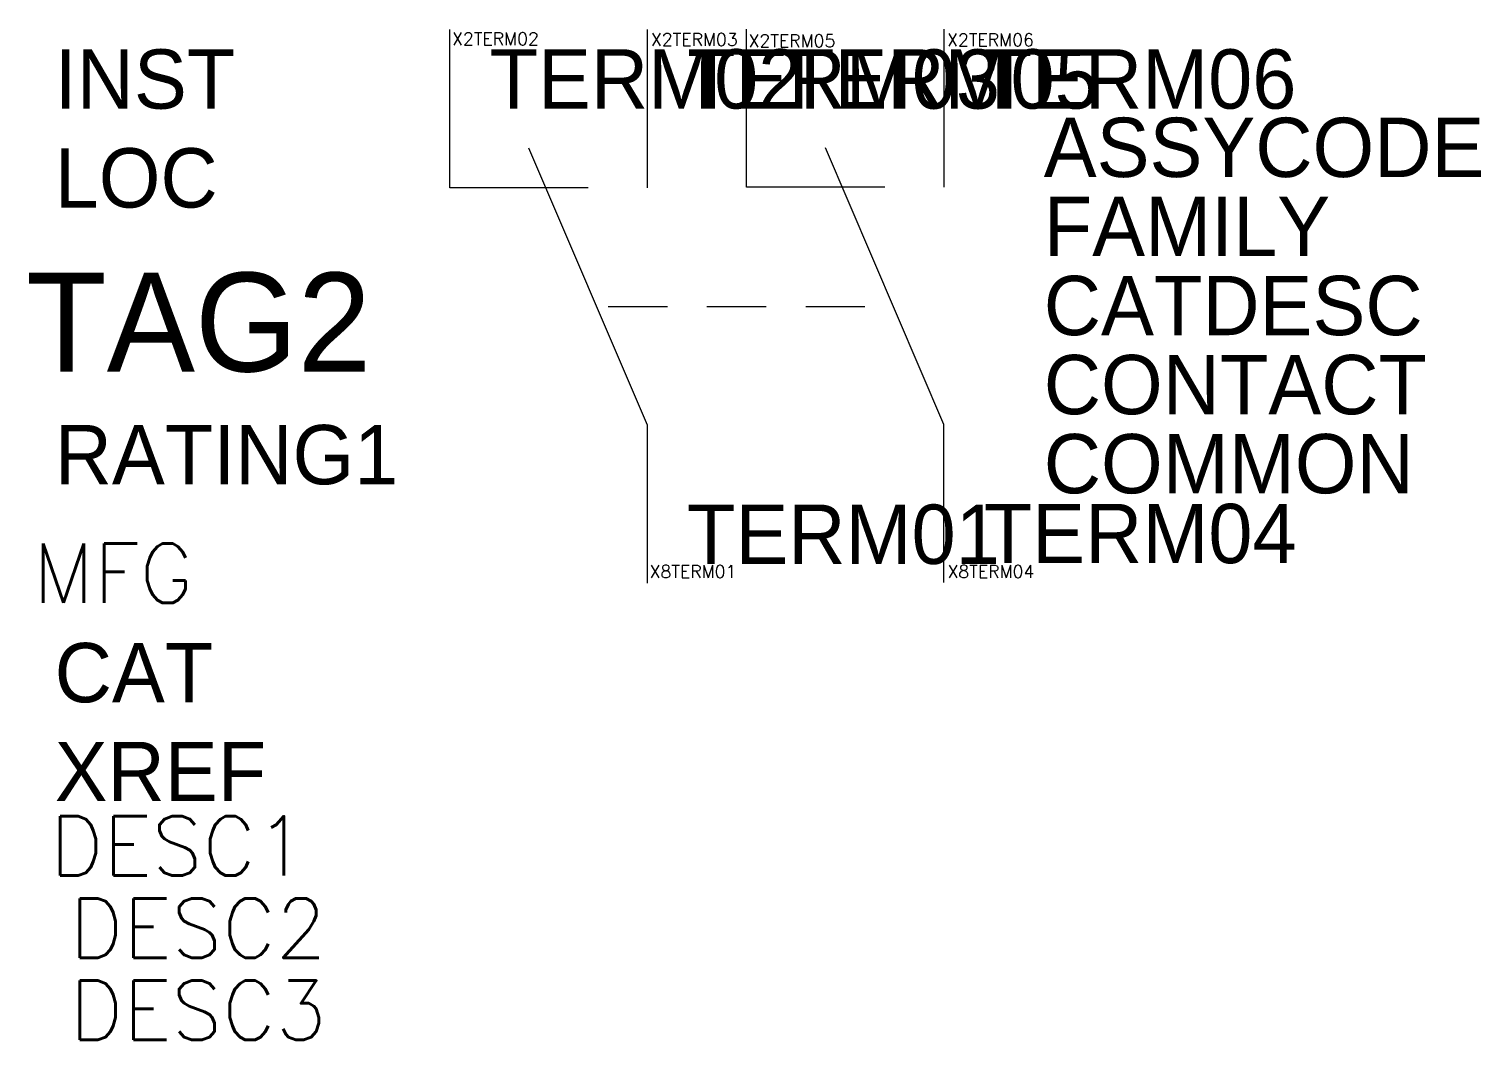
# Model space of a CAD drawing. Header units: millimetres. Extents: x -10.6 to 26.1, y -25.6 to 0.
import ezdxf
from ezdxf.enums import TextEntityAlignment as Align

# ---------------------------------------------------------------- set-up
doc = ezdxf.new("R2010")
doc.units = ezdxf.units.MM
doc.layers.add('PNPG', color=70, linetype='Continuous')
doc.styles.add('WD', font='txt.shx')
doc.styles.add('WD_IEC', font='txt.shx', dxfattribs={"width": 0.9, "height": 2})

msp = doc.modelspace()

# ---------------------------------------------------------------- linework, layer by layer
at = {"color": 0}
for p, q in [((4, -7), (5.5, -7)), ((6.5, -7), (8, -7)), ((9, -7), (10.5, -7))]:
    msp.add_line(p, q, dxfattribs=at)
at = {"layer": 'PNPG', "color": 0}
for p, q in [((0, -4), (0, 0)), ((5, -4), (5, 0)), ((7.5, -3.986), (7.5, 0.014)), ((12.5, -3.986), (12.5, 0.014)), ((4.999, -10), (2, -3)), ((12.499, -9.986), (9.5, -2.986)), ((3.5, -4), (0, -4)), ((11, -3.986), (7.5, -3.986)), ((4.999, -14), (4.999, -10)), ((12.499, -13.986), (12.499, -9.986))]:
    msp.add_line(p, q, dxfattribs=at)

# ---------------------------------------------------------------- texts
at = {"style": 'WD', "flags": 1}
for tag, p in [('X2TERM02', (0.055, -0.393)), ('X2TERM03', (5.086, -0.411)), ('X2TERM05', (7.555, -0.443)), ('X2TERM06', (12.578, -0.419)), ('X8TERM01', (5.052, -13.867)), ('X8TERM04', (12.588, -13.864))]:
    msp.add_attdef(tag, p, '', height=0.32, dxfattribs=at)
at = {"flags": 1}
for tag, p, s in [('INST', (-10, -2), ''), ('ASSYCODE', (15.023, -3.728), ''), ('LOC', (-10, -4.5), ''), ('FAMILY', (15.023, -5.728), 'CR_ACKO'), ('CATDESC', (15.023, -7.728), ''), ('CONTACT', (15.023, -9.728), ''), ('COMMON', (15.023, -11.728), ''), ('CAT', (-10, -17.013), 'MK2P'), ('XREF', (-10, -19.513), '')]:
    msp.add_attdef(tag, p, s, height=1.5, dxfattribs=at)
at = {"linetype": 'Continuous'}
for tag, p, s in [('TERM02', (1.003, -1.997), '4'), ('TERM03', (6.002, -2), '1'), ('TERM05', (8.501, -1.998), '5'), ('TERM06', (13.5, -1.999), '6'), ('TERM01', (5.996, -13.513), '3'), ('TERM04', (13.505, -13.494), '8')]:
    msp.add_attdef(tag, p, s, height=1.5, dxfattribs=at)
msp.add_attdef('TAG2', text='K', height=2.5).set_placement((-1.992, -8.647), align=Align.RIGHT)
msp.add_attdef('RATING1', (-10, -11.5), '', height=1.5)
at = {"color": 0, "style": 'WD_IEC', "flags": 1}
for tag, text, p in [('MFG', 'ACKO', (-6.5, -14.5)), ('DESC1', '', (-3.622, -21.397)), ('DESC2', '', (-3.124, -23.475)), ('DESC3', '', (-3.124, -25.553))]:
    msp.add_attdef(tag, text=text, height=1.5, dxfattribs=at).set_placement(p, align=Align.RIGHT)

doc.saveas('drawing.dxf')
